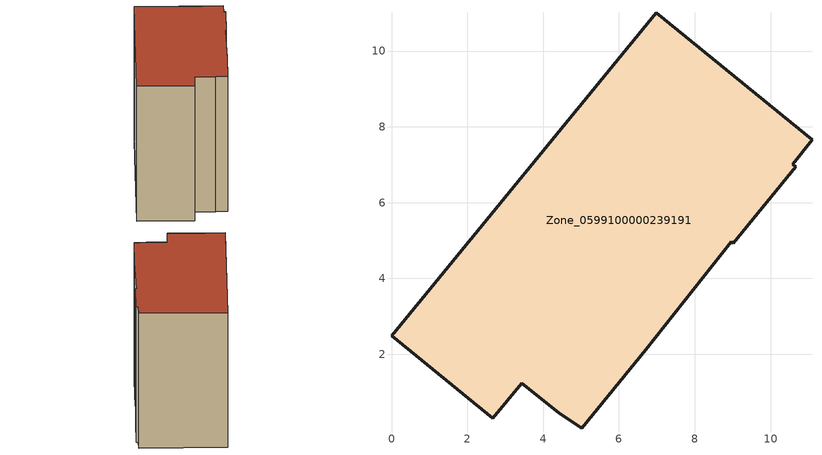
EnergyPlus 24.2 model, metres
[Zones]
Zone_0599100000239191
 floor ground (C_G): 6.71,2.12 5.02,0.05 4.41,0.46 3.44,1.24 2.67,0.31 0,2.48 6.99,11.01 11.09,7.66 10.58,7.01 10.67,6.94 9.02,4.93 8.97,4.97 z0
 wall outside (C_F): 11.09,7.66 6.99,11.01 0,2.48 2.67,0.31 3.44,1.24 4.41,0.46 5.02,0.05 6.71,2.12 8.97,4.97 9.02,4.93 10.67,6.94 10.58,7.01 11.09,7.66 z0:8.87
 roof outside (C_R): 10.58,7.01 11.09,7.66 6.99,11.01 0,2.48 2.67,0.31 3.44,1.24 4.41,0.46 5.02,0.05 6.71,2.12 8.97,4.97 9.02,4.93 10.67,6.94 z8.87
[BUILDING]
Pand.0599100000239191: North Axis=0; Terrain=City; Loads Convergence Tolerance Value=0.04; Temperature Convergence Tolerance Value=0.4; Solar Distribution=FullExterior; Maximum Number of Warmup Days=25; Minimum Number of Warmup Days=1
[Site:Location]
Rotterdam.The.Hague.AP_ZH_NLD Design_Conditions: Latitude=51.96; Longitude=4.45; Time Zone=1; Elevation=-4.5
[SITE:GROUNDTEMPERATURE:BUILDINGSURFACE]
18, 18, 18, 18, 18, 18, 18, 18, 18, 18, 18, 18
[MATERIAL] Thermal Absorptance=0.9; Solar Absorptance=0.7; Visible Absorptance=0.7
Name | Roughness | Thickness | Conductivity | Density | Specific Heat
G.TC.1946 | MediumSmooth | 0.15 | 1 | 540 | 1210
F.TC.1946 | Rough | 0.3 | 0.857143 | 1920 | 840
R.TC.1946 | MediumRough | 0.2 | 0.909091 | 1500 | 1000
[CONSTRUCTION]
C_G: G.TC.1946
C_F: F.TC.1946
C_R: R.TC.1946
[ZONE]
Zone_0599100000239191: Type=1; Multiplier=1; Ceiling Height=Autocalculate; Volume=Autocalculate; Floor Area=autocalculate; Part of Total Floor Area=Yes
[ZONEINFILTRATION:DESIGNFLOWRATE]
Infil_Zone_0599100000239191: Zone or ZoneList or Space or SpaceList=Zone_0599100000239191; Schedule=AlwaysOn; Design Flow Rate Calculation Method=Flow/Area; Flow Rate per Floor Area=0.003; Constant Term Coefficient=1; Temperature Term Coefficient=0; Velocity Term Coefficient=0; Velocity Squared Term Coefficient=0
[HVACTEMPLATE:ZONE:IDEALLOADSAIRSYSTEM]
Zone_0599100000239191: Maximum Heating Supply Air Temperature=50; Minimum Cooling Supply Air Temperature=13; Maximum Heating Supply Air Humidity Ratio=0.0156; Minimum Cooling Supply Air Humidity Ratio=0.0077; Heating Limit=NoLimit; Cooling Limit=NoLimit; Dehumidification Control Type=ConstantSensibleHeatRatio; Cooling Sensible Heat Ratio=0.7; Dehumidification Setpoint=60; Humidification Control Type=None; Humidification Setpoint=30; Outdoor Air Method=None; Outdoor Air Flow Rate per Person=0.00944; Outdoor Air Flow Rate per Zone Floor Area=0; Outdoor Air Flow Rate per Zone=0; Demand Controlled Ventilation Type=None; Outdoor Air Economizer Type=NoEconomizer; Heat Recovery Type=None; Sensible Heat Recovery Effectiveness=0.7; Latent Heat Recovery Effectiveness=0.65
[ZONECONTROL:THERMOSTAT]
ThermostatControl_Zone_0599100000239191: Zone or ZoneList=Zone_0599100000239191; Control Type Schedule=DualSetpointControlType; Control 1=Thermostat_Zone_0599100000239191; Temperature Difference Between Cutout And Setpoint=0
[THERMOSTATSETPOINT:DUALSETPOINT]
Thermostat_Zone_0599100000239191: Heating Setpoint Temperature Schedule=HeatingSetpoint_Zone_0599100000239191; Cooling Setpoint Temperature Schedule=CoolingSetpoint_Zone_0599100000239191
[SCHEDULE:COMPACT]
HeatingSetpoint_Zone_0599100000239191: Through: 12/31, For: AllDays, Until: 24:00, 21
CoolingSetpoint_Zone_0599100000239191: Through: 12/31, For: AllDays, Until: 24:00, 24
DualSetpointControlType: Through: 12/31, For: AllDays, Until: 24:00, 4
AlwaysOn: Through: 12/31, For: AllDays, Until: 24:00, 1
